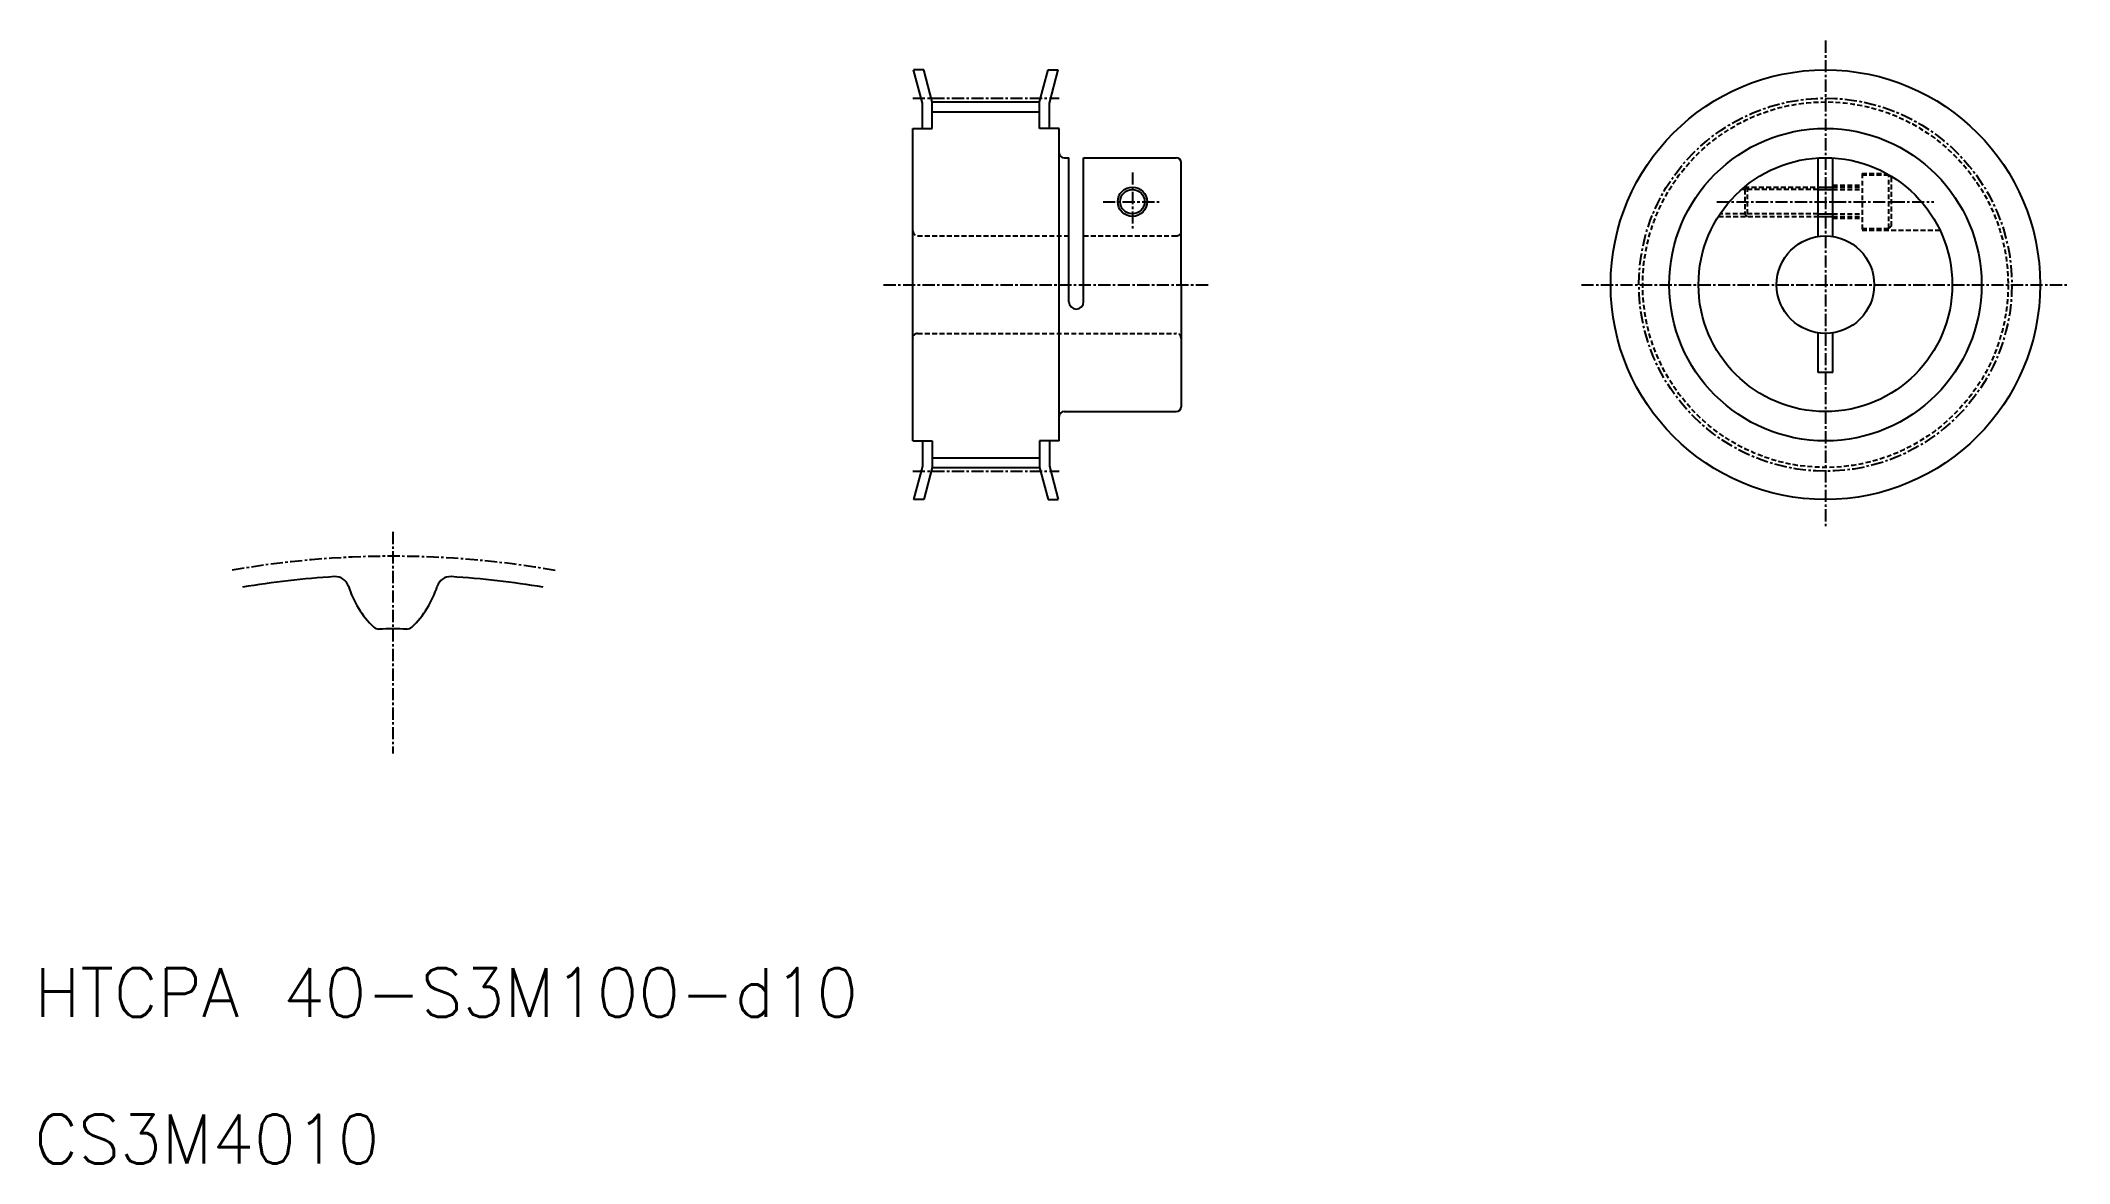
# Model space of a CAD drawing. Extents: x 11 to 218, y 10 to 125.
import ezdxf

# ---------------------------------------------------------------- set-up
doc = ezdxf.new("R2010")
doc.units = 0
doc.linetypes.add('CENTER', pattern=[2, 1.25, -0.25, 0.25, -0.25])
doc.linetypes.add('DASHED', pattern=[0.75, 0.5, -0.25])
doc.layers.get('0').update_dxf_attribs({"linetype": 'CONTINUOUS'})
doc.layers.add('CENTER', color=1, linetype='CENTER')
doc.styles.get("Standard").update_dxf_attribs({"font": 'txt.shx'})

msp = doc.modelspace()

# ---------------------------------------------------------------- linework, layer by layer
at = {"color": 7, "linetype": 'CONTINUOUS'}
for p, q in [((101, 118.59), (100.09, 122)), ((101.12, 122), (100.09, 122)), ((102, 118.72), (101.12, 122)), ((113, 118.72), (113.88, 122)), ((113.88, 122), (114.91, 122)), ((114, 118.59), (114.91, 122)), ((101, 116), (101, 118.59)), ((102, 118.72), (113, 118.72)), ((102, 116), (102, 118.72)), ((113, 116), (113, 118.72)), ((114, 116), (114, 118.59)), ((102, 117.72), (113, 117.72)), ((100, 84), (100, 116)), ((100, 116), (102, 116)), ((115, 116), (113, 116)), ((115, 84), (115, 116)), ((115.5, 113), (116, 113)), ((115.5, 113), (116, 113)), ((116, 98.25), (116, 113)), ((117.5, 100), (117.5, 113)), ((117.5, 113), (127, 113)), ((127.5, 100), (127.5, 112.5)), ((192.75, 104.97), (192.75, 112.99)), ((194.25, 104.97), (194.25, 112.99)), ((192.75, 110), (194.25, 110)), ((192.75, 107), (194.25, 107)), ((117.5, 98.25), (117.5, 100)), ((127.5, 100), (127.5, 87.5)), ((192.75, 91), (192.75, 95.06)), ((194.25, 91), (194.25, 95.06)), ((194.25, 91), (192.75, 91)), ((115.5, 87), (127, 87)), ((100, 84), (102, 84)), ((101, 84), (101, 81.41)), ((102, 84), (102, 81.28)), ((115, 84), (113, 84)), ((113, 84), (113, 81.28)), ((114, 84), (114, 81.41)), ((101, 81.41), (100.09, 78)), ((102, 81.28), (101.12, 78)), ((102, 82.28), (113, 82.28)), ((102, 81.28), (113, 81.28)), ((113, 81.28), (113.88, 78)), ((114, 81.41), (114.91, 78)), ((101.12, 78), (100.09, 78)), ((113.88, 78), (114.91, 78))]:
    msp.add_line(p, q, dxfattribs=at)
at = {"color": 3, "linetype": 'DASHED'}
for p, q in [((194.25, 110.2), (197.25, 110.2)), ((197.25, 111.4), (197.25, 105.6)), ((197.25, 111.4), (199.75, 111.4)), ((197.25, 111.25), (200, 111.25)), ((200, 105.75), (200, 111.25)), ((200, 111.25), (200.25, 111)), ((200.25, 111), (200.25, 106)), ((192.75, 109.75), (184.9, 109.75)), ((185.19, 110), (192.75, 110)), ((185.25, 109.75), (185.5, 110)), ((185.25, 109.75), (185.25, 107.25)), ((185.5, 110), (185.5, 107)), ((194.25, 110), (197.25, 110)), ((194.25, 109.75), (197.25, 109.75)), ((182.55, 107), (192.75, 107)), ((192.75, 107.25), (182.71, 107.25)), ((185.25, 107.25), (185.5, 107)), ((194.25, 107.25), (197.25, 107.25)), ((194.25, 107), (197.25, 107)), ((194.25, 106.8), (197.25, 106.8)), ((100.5, 105), (116, 105)), ((117.5, 105), (127, 105)), ((197.25, 105.75), (200, 105.75)), ((197.25, 105.6), (205.23, 105.6)), ((200.25, 106), (200, 105.75)), ((100.5, 95), (127, 95))]:
    msp.add_line(p, q, dxfattribs=at)
at = {"color": 3, "linetype": 'CONTINUOUS'}
for p, q in [((192.75, 109.75), (194.25, 109.75)), ((192.75, 107.25), (194.25, 107.25))]:
    msp.add_line(p, q, dxfattribs=at)
at = {"color": 7, "linetype": 'CONTINUOUS'}
for centre, radius in [((193.5, 100), 22), ((193.5, 100), 16), ((193.5, 100), 13), ((122.5, 108.5), 1.25), ((193.5, 100), 5)]:
    msp.add_circle(centre, radius, dxfattribs=at)
at = {"color": 3, "linetype": 'DASHED'}
msp.add_circle((193.5, 100), 18.72, dxfattribs=at)
at = {"color": 3, "linetype": 'CONTINUOUS'}
msp.add_circle((122.5, 108.5), 1.5, dxfattribs=at)
at = {"color": 7, "linetype": 'CONTINUOUS'}
for centre, radius, start, end in [((115.5, 113.5), 0.5, 180, 270), ((127, 112.5), 0.5, 0, 90), ((116.75, 98.25), 0.75, 180, 0), ((127, 87.5), 0.5, 270, 0), ((115.5, 86.5), 0.5, 90, 180), ((46.73, -23.31), 93.6, 93.6596, 99.4799), ((40.85, 68.7), 1.4, 17.3831, 93.6596), ((51.61, 72.07), 9.88, 197.3831, 226.2547), ((41.86, 72.07), 9.88, 313.7453, 342.6169), ((52.62, 68.7), 1.4, 86.3404, 162.6169), ((46.73, -23.31), 93.6, 80.5201, 86.3404), ((45.3, 65.48), 0.75, 226.2547, 270.9256), ((46.73, -23.31), 88.05, 89.0744, 90.9256), ((48.17, 65.48), 0.75, 269.0744, 313.7453)]:
    msp.add_arc(centre, radius, start, end, dxfattribs=at)
at = {"color": 3, "linetype": 'DASHED'}
for centre, start, end in [((100.52, 105.5), 179.8715, 269.8715), ((127, 105.5), 270, 0), ((100.5, 94.5), 89.8715, 179.8715), ((127, 94.5), 0, 90)]:
    msp.add_arc(centre, 0.5, start, end, dxfattribs=at)
at = {"layer": 'CENTER', "color": 1, "linetype": 'CENTER'}
for p, q in [((193.5, 125), (193.5, 75)), ((100, 119.1), (115, 119.1)), ((122.5, 111.5), (122.5, 105.5)), ((119.5, 108.5), (125.5, 108.5)), ((182.38, 108.5), (204.62, 108.5)), ((97, 100), (130.5, 100)), ((168.5, 100), (218.5, 100)), ((100, 80.9), (115, 80.9)), ((46.73, 74.69), (46.73, 51.99))]:
    msp.add_line(p, q, dxfattribs=at)
msp.add_circle((193.5, 100), 19.1, dxfattribs=at)
msp.add_arc((46.73, -23.31), 95.5, 79.9757, 100.0243, dxfattribs=at)

# ---------------------------------------------------------------- texts
at = {"color": 7, "linetype": 'CONTINUOUS'}
for s, p in [('HTCPA 40-S3M100-d10', (10, 25)), ('CS3M4010', (10, 10))]:
    msp.add_text(s, height=5, dxfattribs=at).set_placement(p)

doc.saveas('drawing.dxf')
